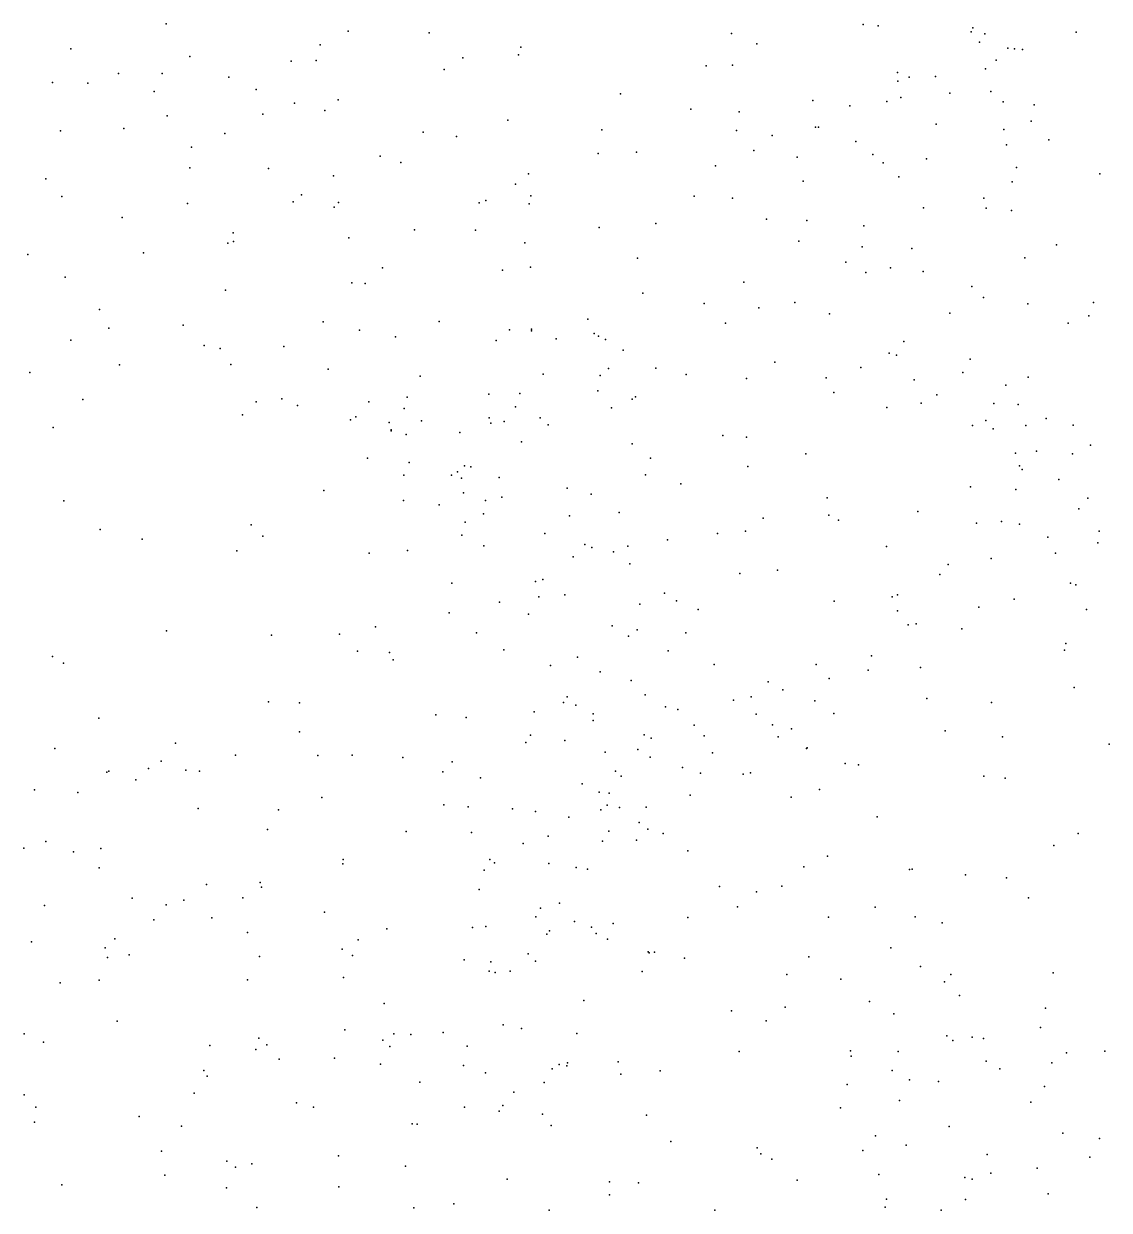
# Model space of a CAD drawing. Header units: metres. Extents: x -25 to 25, y -27.7 to 27.8.
# Drawn here: x -15.663 to -14.12, y 1.709 to 3.396 of the extents above; entities that cross this region are included whole.
import ezdxf

# ---------------------------------------------------------------- set-up
doc = ezdxf.new("R2010")
doc.units = ezdxf.units.M

msp = doc.modelspace()

# ---------------------------------------------------------------- linework, layer by layer
for p in [(-15.4606, 3.396, 11.0009), (-14.4696, 3.3951, 8.1671), (-14.448, 3.3932, -10.4208), (-15.2019, 3.3853, -5.8875), (-15.0866, 3.3832, -5.6292), (-14.6565, 3.3822, 12.0106), (-14.316, 3.3843, 16.9381), (-14.3133, 3.3901, 12.5061), (-14.2963, 3.3814, 16.7823), (-14.1664, 3.3839, -10.1623), (-15.596, 3.3602, -6.7646), (-15.2415, 3.366, -4.3853), (-14.9562, 3.3627, 6.0874), (-14.6206, 3.3673, 7.8811), (-14.3038, 3.3698, -4.7828), (-14.2637, 3.3614, -4.4637), (-14.2542, 3.3601, 8.2979), (-14.2431, 3.3592, -1.4891), (-15.4266, 3.3494, -6.2635), (-15.2826, 3.3429, -4.0734), (-15.2473, 3.3439, 11.2653), (-15.0386, 3.3473, -5.486), (-14.9594, 3.3517, 11.5226), (-14.2805, 3.3444, 17.292), (-15.5281, 3.325, 10.8301), (-15.466, 3.3251, -6.5353), (-15.0653, 3.3307, 6.2536), (-14.6925, 3.3359, 7.6944), (-14.6554, 3.3369, -1.779), (-14.4207, 3.3266, -1.6141), (-14.2955, 3.332, -6.4604), (-15.622, 3.3124, -3.1115), (-15.5717, 3.3114, 6.3691), (-15.3712, 3.3198, 6.3776), (-14.4201, 3.3145, 5.7335), (-14.4042, 3.32, 17.1257), (-14.3665, 3.3209, -5.031), (-15.4777, 3.2995, -3.2744), (-15.3326, 3.3027, 11.1221), (-14.8144, 3.2965, 6.0312), (-14.416, 3.2909, 8.0012), (-14.3462, 3.2973, -6.2803), (-14.2877, 3.2995, 16.5439), (-15.2779, 3.2828, -3.8364), (-15.216, 3.2876, 7.4379), (-14.7144, 3.2744, 11.6863), (-14.5411, 3.2868, 7.7714), (-14.4885, 3.2794, -5.7205), (-14.4357, 3.2855, -6.0183), (-14.2702, 3.2851, 5.8021), (-14.2263, 3.2806, 17.4632), (-15.4592, 3.2649, -6.8091), (-15.3228, 3.2674, -3.5647), (-15.2347, 3.2728, -6.0941), (-14.9748, 3.259, -5.3236), (-14.6456, 3.2706, 5.893), (-14.2306, 3.2573, 8.1257), (-15.6109, 3.2436, -2.0904), (-15.5208, 3.247, -6.9608), (-15.3772, 3.2401, -2.0643), (-15.0952, 3.2418, -4.6594), (-14.8412, 3.2449, 7.4515), (-14.6496, 3.2443, 11.8254), (-14.5372, 3.2487, 17.0458), (-14.5331, 3.2487, 16.8215), (-14.3656, 3.2532, 12.4078), (-14.2693, 3.2454, -4.6469), (-15.0478, 3.2357, -4.8168), (-14.5989, 3.2372, 12.0465), (-14.4797, 3.2287, -5.4512), (-14.2654, 3.2236, 7.9724), (-14.2054, 3.2311, -4.2191), (-15.4246, 3.2206, 7.3679), (-15.1561, 3.2077, -1.9897), (-14.8462, 3.2115, 6.1796), (-14.7919, 3.2133, 11.543), (-14.6247, 3.2157, 7.4918), (-14.5633, 3.2061, 17.2335), (-14.4557, 3.2099, 5.9414), (-15.4268, 3.1912, 10.8125), (-15.3152, 3.1903, 10.9944), (-15.127, 3.1988, 6.4333), (-14.6795, 3.194, 6.0461), (-14.4412, 3.1981, -1.5212), (-14.3793, 3.2038, 16.3798), (-14.2516, 3.1917, -1.3239), (-15.6314, 3.1753, -2.9798), (-15.2225, 3.1796, -3.9641), (-14.9451, 3.1824, 7.3282), (-14.4188, 3.1782, 17.5478), (-14.133, 3.1826, -1.1331), (-14.9639, 3.1679, 6.339), (-14.5548, 3.1721, 16.5141), (-14.2576, 3.1711, 7.7858), (-15.6086, 3.1504, -7.1716), (-15.4303, 3.1405, 6.5295), (-15.28, 3.1425, -6.7312), (-15.2682, 3.1528, -6.5748), (-15.2154, 3.1418, -6.2591), (-15.0154, 3.1412, -1.8771), (-15.0059, 3.1446, -5.8059), (-14.9444, 3.1399, -5.4728), (-14.9421, 3.1513, -5.0804), (-14.7095, 3.1508, 7.3317), (-14.6553, 3.1478, 16.6727), (-14.2978, 3.1481, -6.2192), (-15.2215, 3.1349, -3.7378), (-14.3835, 3.1341, 6.0729), (-14.2945, 3.1338, -4.9088), (-14.2586, 3.1302, -4.5392), (-15.5232, 3.1206, 10.6673), (-14.8447, 3.1062, 11.3753), (-14.7643, 3.1121, -1.6929), (-14.6069, 3.1183, 17.4262), (-14.5493, 3.1161, 11.9575), (-14.4687, 3.1084, -5.7312), (-15.3654, 3.0986, 7.2534), (-15.2006, 3.0916, -6.4199), (-15.1074, 3.1028, -4.3715), (-15.0208, 3.1026, -4.5677), (-15.3729, 3.084, -7.0643), (-15.3648, 3.0862, -3.2162), (-14.9507, 3.0844, -4.7674), (-14.5608, 3.0867, 7.3143), (-14.4709, 3.0789, -5.5068), (-14.4003, 3.0764, 7.4209), (-14.1943, 3.0818, 6.1626), (-15.6572, 3.068, -2.8541), (-15.4925, 3.0704, -3.0451), (-14.7904, 3.0624, 16.9653), (-14.4942, 3.0569, 16.1853), (-14.2394, 3.0629, 16.0872), (-15.1529, 3.049, -4.1428), (-14.9822, 3.0454, 6.448), (-14.9424, 3.05, 11.2384), (-14.4657, 3.0423, -1.4212), (-14.4304, 3.0489, 17.709), (-14.3839, 3.0438, -5.1846), (-15.6041, 3.0356, 10.544), (-15.1967, 3.0275, -1.9821), (-15.1776, 3.0267, -6.6256), (-14.6392, 3.0283, -1.5521), (-14.315, 3.0221, -6.0803), (-15.376, 3.0171, -2.0921), (-14.7827, 3.013, 17.1974), (-14.2982, 3.0069, -5.0264), (-15.5553, 2.9894, -2.3962), (-14.6956, 2.9983, 17.4767), (-14.6176, 2.9918, 11.3521), (-14.5667, 2.9995, 7.1193), (-14.2352, 2.9978, -4.4475), (-14.142, 2.9996, 15.959), (-15.2374, 2.9721, -3.2895), (-15.0724, 2.9724, -6.1859), (-14.8608, 2.9757, -5.2843), (-14.6653, 2.9703, 16.164), (-14.5173, 2.9833, 11.5399), (-14.346, 2.9845, 15.9566), (-14.1779, 2.9701, -6.2513), (-14.1485, 2.9804, -4.1652), (-15.5418, 2.963, -2.6496), (-15.4364, 2.9672, -7.2189), (-15.1856, 2.9602, -3.5261), (-14.9725, 2.9605, -4.5137), (-14.9411, 2.9592, 7.0464), (-14.9409, 2.9614, 11.0604), (-14.8519, 2.9557, 17.0721), (-15.5962, 2.9461, 6.6123), (-15.4065, 2.9384, -2.3212), (-15.2933, 2.937, 6.621), (-15.1345, 2.9506, 7.1016), (-14.9912, 2.9455, -1.7845), (-14.9059, 2.9481, 16.8249), (-14.8457, 2.9515, 16.4725), (-14.8359, 2.9468, -4.9879), (-14.4116, 2.9443, 11.8639), (-15.3835, 2.9342, 10.5523), (-14.8108, 2.9316, -1.6265), (-14.4323, 2.9277, 11.3763), (-14.422, 2.9247, 6.2378), (-15.527, 2.9109, 10.4585), (-15.3686, 2.9114, -2.9561), (-15.2302, 2.9049, -7.0507), (-14.8314, 2.9055, 16.308), (-14.7641, 2.9061, 6.3518), (-14.5949, 2.9149, 6.9842), (-14.4727, 2.9069, -1.323), (-14.3175, 2.9189, 12.0488), (-15.6543, 2.8998, -7.3918), (-15.0995, 2.8948, -6.5177), (-14.9244, 2.8976, -5.8176), (-14.8432, 2.8958, 17.2947), (-14.7213, 2.8974, 11.021), (-14.6354, 2.8917, 17.6779), (-14.5218, 2.8922, 11.0861), (-14.3969, 2.8896, -5.7601), (-14.3275, 2.8999, -1.1358), (-14.235, 2.8932, -4.5778), (-15.0018, 2.869, 10.6306), (-14.9574, 2.8701, -6.0159), (-14.8466, 2.8741, -4.7167), (-14.5113, 2.8716, 17.8008), (-14.2664, 2.8821, 7.1532), (-15.5791, 2.8617, 7.0964), (-15.3326, 2.8585, -2.7994), (-15.2959, 2.8626, -2.4744), (-15.2738, 2.853, 10.4688), (-15.1722, 2.8583, -1.9609), (-15.1176, 2.865, -6.7375), (-14.7977, 2.8622, 16.1254), (-14.7933, 2.8655, 10.8011), (-14.3869, 2.8566, 7.0085), (-14.3646, 2.8683, -5.3161), (-14.2834, 2.8558, 15.7353), (-14.2488, 2.8546, -5.0285), (-15.3521, 2.84, -7.241), (-15.1909, 2.8371, -3.0357), (-15.122, 2.8487, 6.6261), (-15.0011, 2.8356, 16.6726), (-14.9636, 2.8511, 16.9764), (-14.9287, 2.8355, -1.6783), (-14.8273, 2.8496, -5.4509), (-14.4359, 2.8503, 15.7573), (-15.6211, 2.8218, 10.2994), (-15.1984, 2.8329, -2.2406), (-15.1436, 2.8289, -3.2448), (-15.1406, 2.8187, -2.4687), (-15.0973, 2.8312, 10.4867), (-14.9987, 2.828, -6.1897), (-14.9801, 2.8303, 16.4902), (-14.9175, 2.8254, 17.1524), (-14.3139, 2.8248, 17.8957), (-14.2949, 2.8317, 11.7584), (-14.2846, 2.8199, 10.9905), (-14.2381, 2.8245, 11.4403), (-14.2094, 2.8348, 6.3421), (-14.1708, 2.8253, -0.5573), (-15.1406, 2.8172, -2.857), (-15.1191, 2.8119, -2.6589), (-15.043, 2.8146, -6.3853), (-14.9551, 2.8016, 16.3379), (-14.6688, 2.8102, 15.81), (-14.6354, 2.8082, 10.8275), (-14.798, 2.7985, 17.5062), (-14.551, 2.7845, 15.6704), (-14.253, 2.7854, -5.2268), (-14.2231, 2.7881, 11.5965), (-14.1719, 2.7844, -0.3661), (-14.1463, 2.7968, -6.0837), (-15.174, 2.7783, 6.9177), (-15.115, 2.772, -4.026), (-14.7719, 2.7782, -4.9341), (-14.2473, 2.7674, -0.697), (-15.1227, 2.7542, -3.8429), (-15.0548, 2.7542, -6.5806), (-15.0464, 2.7586, -2.3308), (-15.0361, 2.7673, -3.1386), (-15.0274, 2.7659, -4.2445), (-14.9871, 2.7509, -2.5738), (-14.7789, 2.7545, -5.2071), (-14.6335, 2.7665, -1.3788), (-14.2432, 2.7619, -5.8813), (-15.0406, 2.7498, 6.7126), (-14.8905, 2.7355, 10.4818), (-14.7285, 2.7415, 6.395), (-14.3168, 2.7373, 10.8641), (-14.1914, 2.7478, -4.6662), (-15.606, 2.7177, -7.4383), (-15.2363, 2.7323, 10.2979), (-15.1231, 2.7182, -6.9025), (-15.0377, 2.7288, -2.0036), (-15.0063, 2.7178, 10.3717), (-14.9831, 2.7226, -1.8261), (-14.8564, 2.7269, 6.6809), (-14.5205, 2.7218, 6.7555), (-14.2525, 2.7334, 6.9457), (-14.1502, 2.7211, 0.0293), (-15.0724, 2.7117, -3.6006), (-14.8162, 2.7011, -4.653), (-14.3918, 2.7021, -0.9563), (-14.1628, 2.7062, -4.4405), (-15.3398, 2.6832, -7.2683), (-15.0352, 2.687, 17.0246), (-15.0093, 2.6991, -3.3924), (-14.887, 2.6961, -5.8857), (-14.6115, 2.6927, 17.7809), (-14.5183, 2.6971, 15.5309), (-14.5045, 2.6901, 10.7238), (-14.3085, 2.6857, 15.4752), (-14.2728, 2.6879, -0.5242), (-14.247, 2.6843, -5.6706), (-15.5541, 2.6767, 10.1153), (-15.3229, 2.6673, 10.1671), (-15.0403, 2.6688, 16.1844), (-14.9222, 2.6709, -3.2086), (-14.6764, 2.6712, 15.565), (-14.6366, 2.6743, 6.6572), (-14.1337, 2.6744, 15.4832), (-15.4947, 2.6631, 6.7214), (-15.0088, 2.6533, -6.4645), (-14.8651, 2.6553, 15.7361), (-14.855, 2.6511, -1.5588), (-14.8042, 2.653, -2.8173), (-14.7477, 2.6621, -1.437), (-14.4362, 2.6526, 6.378), (-14.2069, 2.6659, -5.3524), (-14.1359, 2.6579, -4.8605), (-15.3602, 2.6466, 6.8894), (-15.172, 2.6431, -7.0777), (-15.1171, 2.6469, 16.5585), (-14.8817, 2.638, -2.3309), (-14.8243, 2.645, -5.6465), (-14.2873, 2.6356, -0.2145), (-14.196, 2.643, 10.8213), (-14.8013, 2.6279, -3.0499), (-14.5912, 2.6187, -1.2105), (-14.3484, 2.6271, -0.6751), (-15.0541, 2.6005, 15.9825), (-14.9354, 2.6026, -4.3795), (-14.9247, 2.6058, -2.0809), (-14.6449, 2.614, 10.5782), (-14.3606, 2.6128, 6.7319), (-14.1745, 2.6003, 15.1861), (-14.8938, 2.5839, -3.4136), (-14.7517, 2.5864, -4.8329), (-14.4207, 2.5836, 17.8903), (-14.1671, 2.5982, 6.8882), (-14.9866, 2.5736, -3.6281), (-14.9306, 2.5812, -6.1037), (-14.787, 2.5707, -3.2204), (-14.7347, 2.5752, -2.5115), (-14.5107, 2.5749, -0.9928), (-14.428, 2.5811, -0.8287), (-14.3049, 2.5665, 6.4075), (-14.2545, 2.5776, 15.0406), (-15.0582, 2.5582, -4.0015), (-14.9455, 2.5562, -1.8824), (-14.704, 2.5631, 6.5035), (-14.4208, 2.5611, 10.6859), (-14.1517, 2.5632, 0.2257), (-15.4602, 2.5324, -7.3623), (-15.1628, 2.5383, 16.1033), (-14.8261, 2.5399, -4.5752), (-14.7906, 2.5339, 17.5793), (-14.4053, 2.541, 15.1408), (-14.3941, 2.5424, -0.3209), (-14.3291, 2.5356, 0.1758), (-15.3105, 2.5263, -7.2337), (-15.2141, 2.5279, 16.3588), (-15.0194, 2.5298, 15.7265), (-14.803, 2.5249, -5.4621), (-14.7214, 2.53, 15.3795), (-14.1813, 2.5148, 14.7926), (-15.1883, 2.5036, 16.7137), (-15.1431, 2.5016, -6.9708), (-14.9802, 2.5055, -6.3512), (-14.7469, 2.5043, -5.1283), (-14.1831, 2.5051, 10.7274), (-15.6223, 2.4959, 15.2319), (-15.6064, 2.4865, -7.4609), (-15.1376, 2.4912, 15.8756), (-14.914, 2.4834, -1.6426), (-14.8758, 2.4952, 15.478), (-14.6814, 2.4849, 10.4632), (-14.5361, 2.4848, 0.1099), (-14.4576, 2.4973, -0.5672), (-14.3878, 2.4806, 6.6067), (-14.8436, 2.4743, -5.7745), (-14.5177, 2.4648, -0.7442), (-14.4621, 2.4768, 0.3607), (-14.7993, 2.4618, 10.3352), (-14.6047, 2.4599, -2.5093), (-14.5836, 2.4489, -0.071), (-14.1695, 2.4522, 6.7756), (-15.3149, 2.4318, 16.1791), (-15.2707, 2.4301, 16.0103), (-14.8955, 2.4307, 17.3843), (-14.8901, 2.4389, -5.9755), (-14.7794, 2.4417, -5.3104), (-14.6539, 2.4342, -2.3127), (-14.6287, 2.4388, 0.3582), (-14.538, 2.4332, -2.7974), (-14.379, 2.4366, 14.7927), (-14.287, 2.4307, 0.4004), (-15.0771, 2.4131, -6.7719), (-14.9373, 2.4172, -6.1547), (-14.8782, 2.427, -4.4452), (-14.8535, 2.4146, -3.6038), (-14.7507, 2.4245, -4.7796), (-14.733, 2.4209, -1.2439), (-14.6215, 2.4142, -1.0113), (-14.5113, 2.4151, 10.5492), (-15.5564, 2.4085, 6.6767), (-15.0341, 2.4096, 17.1544), (-14.8531, 2.405, -1.4327), (-14.7096, 2.3984, 0.0302), (-14.5982, 2.3988, -0.2739), (-15.2707, 2.3892, 15.8468), (-14.9424, 2.3841, -3.7887), (-14.781, 2.3848, 15.1572), (-14.7708, 2.38, -2.0088), (-14.6957, 2.3834, -3.4264), (-14.5901, 2.382, -3.2147), (-14.5714, 2.3933, -0.5264), (-14.3526, 2.3906, 10.6135), (-14.2715, 2.3817, 17.8624), (-15.6187, 2.3653, 1.1845), (-15.447, 2.3731, 14.7264), (-14.9492, 2.374, -4.3037), (-14.8938, 2.3765, 15.2863), (-14.7899, 2.3639, 0.3188), (-14.55, 2.3652, 14.8097), (-14.5491, 2.3661, 0.5804), (-14.1195, 2.3713, 6.4039), (-15.4674, 2.3474, -7.3496), (-15.3618, 2.3559, 14.9161), (-15.2446, 2.3553, 16.8352), (-15.1962, 2.3558, -7.0518), (-15.1242, 2.3525, 10.1424), (-15.0536, 2.3463, -6.6285), (-14.8363, 2.3599, -5.5095), (-14.7721, 2.3529, 0.4976), (-14.6837, 2.359, 0.8485), (-15.5447, 2.3315, 16.1704), (-15.542, 2.3329, 15.5423), (-15.4856, 2.3368, 16.5018), (-15.4325, 2.3343, 15.3546), (-15.4133, 2.3331, 15.8668), (-15.067, 2.3322, 15.4094), (-14.8217, 2.3331, 0.1297), (-14.7264, 2.3384, -1.1103), (-14.7005, 2.3303, 14.9123), (-14.6402, 2.3288, -0.7779), (-14.6295, 2.3309, 17.6571), (-14.4949, 2.3441, -2.6104), (-14.4761, 2.342, 17.7757), (-15.5037, 2.3206, 14.5623), (-15.0135, 2.3235, 1.0671), (-14.8692, 2.3151, -5.6809), (-14.8134, 2.3259, -0.109), (-14.2979, 2.326, 0.5446), (-14.2676, 2.3231, 14.5603), (-15.6476, 2.3064, 14.4232), (-15.586, 2.3025, 1.4286), (-15.2393, 2.2957, 15.1302), (-14.845, 2.3032, 0.7984), (-14.8307, 2.3018, -4.572), (-14.7155, 2.2988, -0.3977), (-14.5716, 2.2963, 6.446), (-14.5315, 2.307, -2.3999), (-15.4151, 2.2799, 1.3108), (-15.3009, 2.2781, 10.139), (-15.0657, 2.2854, 17.0689), (-15.0312, 2.2824, -6.4864), (-14.9678, 2.2793, -4.1456), (-14.8426, 2.2783, -0.2567), (-14.8333, 2.2845, -1.2595), (-14.816, 2.2814, -5.2901), (-14.7779, 2.2818, -4.7232), (-14.9354, 2.2759, -3.919), (-14.888, 2.2677, 0.599), (-14.4494, 2.2681, 14.5953), (-15.3162, 2.2502, 1.0827), (-15.1192, 2.2474, -6.7454), (-15.0262, 2.2457, -0.0811), (-14.8309, 2.2478, 14.9167), (-14.7878, 2.2599, 17.4511), (-14.7756, 2.2506, -5.07), (-14.1638, 2.2446, 6.6619), (-15.6316, 2.2332, 15.9197), (-14.953, 2.2304, 10.2236), (-14.9172, 2.2404, -5.8813), (-14.8399, 2.2336, -3.7979), (-14.7917, 2.2347, -0.5581), (-14.7537, 2.2442, 1.087), (-15.663, 2.2234, -0.232), (-15.5922, 2.2184, 6.8069), (-15.5536, 2.2233, 0.9854), (-14.7187, 2.2199, -1.949), (-14.5202, 2.212, -3.3254), (-14.1984, 2.2273, 0.6187), (-15.5556, 2.1955, 16.6819), (-15.2093, 2.2013, 14.8018), (-15.2087, 2.2072, 0.0461), (-15.0004, 2.2076, -0.3249), (-14.9938, 2.2029, -6.3016), (-14.9165, 2.2018, -4.3811), (-14.8774, 2.1962, 17.2946), (-14.8613, 2.1939, -1.7277), (-14.5538, 2.1969, 10.4161), (-14.3998, 2.1938, -2.9414), (-15.0084, 2.1921, 0.5282), (-14.4036, 2.193, -2.5402), (-14.324, 2.1857, 14.4696), (-14.2655, 2.1815, 17.7171), (-15.4031, 2.172, 6.6888), (-15.327, 2.1749, -7.1522), (-15.3248, 2.1682, 14.5795), (-15.0154, 2.1648, 14.8879), (-14.6737, 2.1691, 14.6633), (-14.621, 2.1616, 17.5271), (-14.5853, 2.1694, -2.1117), (-15.5089, 2.1526, 10.122), (-15.4604, 2.1431, 0.8788), (-15.4353, 2.1495, 1.4183), (-15.3513, 2.153, 0.1126), (-14.9012, 2.1455, -5.4245), (-14.2343, 2.153, 10.5287), (-15.6337, 2.142, 0.3234), (-15.2355, 2.1325, 0.2596), (-14.9284, 2.1384, -1.1815), (-14.6482, 2.1402, 1.026), (-14.4522, 2.1397, 6.4193), (-15.4782, 2.1214, 14.3857), (-15.3955, 2.1247, 16.8605), (-15.0248, 2.1109, 6.423), (-15.0061, 2.1121, -1.3334), (-14.935, 2.1259, -5.7726), (-14.8799, 2.1192, -0.7604), (-14.8558, 2.1114, 14.7448), (-14.8248, 2.1165, -3.903), (-14.7185, 2.1248, -3.75), (-14.5185, 2.1255, 14.5254), (-14.3954, 2.1261, -3.0842), (-14.3572, 2.1175, -2.7617), (-15.5334, 2.0945, 0.6998), (-15.3448, 2.1037, -0.3543), (-15.1873, 2.0934, 14.6725), (-15.1468, 2.109, 0.5306), (-14.9191, 2.1013, -1.6126), (-14.9155, 2.1061, -4.0732), (-14.8489, 2.1021, 1.1419), (-14.833, 2.0942, -4.978), (-15.6519, 2.0904, -0.4082), (-15.5473, 2.0817, 0.4461), (-15.2103, 2.08, -6.8876), (-14.7749, 2.076, 10.3146), (-14.7659, 2.0756, 17.325), (-14.4302, 2.0819, 10.4576), (-15.5439, 2.0683, 16.8278), (-15.5131, 2.0718, 6.8083), (-15.328, 2.0696, 0.4761), (-15.1955, 2.0711, 6.3993), (-15.0369, 2.0646, -0.6381), (-14.9987, 2.0617, 6.2636), (-14.9459, 2.0734, -5.579), (-14.9355, 2.063, 10.2842), (-14.7739, 2.0745, -1.8345), (-14.7235, 2.0673, 6.3862), (-14.5467, 2.0688, -3.5578), (-15.0014, 2.0484, -1.0346), (-14.9928, 2.0469, -0.8618), (-14.9713, 2.0486, -6.0224), (-14.7837, 2.0483, 6.162), (-14.5781, 2.0441, 17.4251), (-14.3881, 2.0551, -2.3897), (-14.3448, 2.0438, -2.9473), (-14.1995, 2.0462, 17.5504), (-15.6112, 2.0321, 14.2482), (-15.5556, 2.036, 1.5557), (-15.3449, 2.0363, -0.5085), (-15.2084, 2.0398, 1.3217), (-14.5012, 2.0372, -2.1738), (-14.3538, 2.0337, 14.4115), (-14.3323, 2.0141, 0.7972), (-15.1506, 2.0025, -0.7686), (-14.8668, 2.007, 17.1979), (-14.6565, 1.9921, 14.5155), (-14.5803, 1.9976, 10.3931), (-14.4605, 2.0055, 6.2119), (-14.2102, 1.9958, -1.2034), (-15.5302, 1.9774, 10.2105), (-14.6074, 1.9781, -2.0055), (-14.426, 1.9879, 17.4415), (-15.6626, 1.9597, 10.1205), (-15.2063, 1.9654, -6.7431), (-15.1368, 1.9596, -1.1142), (-15.1124, 1.9586, -1.3257), (-15.0664, 1.9616, 14.6102), (-14.9812, 1.9723, -5.792), (-14.9551, 1.9672, -5.2974), (-14.8766, 1.9602, -1.7083), (-14.2172, 1.9684, -1.3705), (-15.6348, 1.9476, 6.9717), (-15.3986, 1.943, 6.7673), (-15.3289, 1.9535, 1.4033), (-15.3174, 1.944, 14.3945), (-15.1526, 1.9507, 17.0643), (-15.1426, 1.9414, 6.5746), (-15.0325, 1.942, -1.5274), (-14.3505, 1.9566, -1.0398), (-14.3417, 1.9499, -3.1245), (-14.3144, 1.955, -2.6922), (-14.2984, 1.953, -0.6512), (-15.3331, 1.9373, 6.2544), (-15.2209, 1.9248, -0.9135), (-14.6456, 1.9345, 6.4097), (-14.4875, 1.9353, 6.3699), (-14.4866, 1.9278, 0.9117), (-14.4195, 1.9343, -0.8112), (-14.1801, 1.9324, -1.6745), (-14.126, 1.9349, 6.2261), (-15.4069, 1.9073, -7.1201), (-15.2996, 1.9234, -6.9256), (-15.1558, 1.9166, -6.5524), (-15.0376, 1.9145, -6.1359), (-14.9114, 1.9097, -4.8109), (-14.9015, 1.916, 14.6064), (-14.8907, 1.9139, -4.4395), (-14.8897, 1.9181, -4.6199), (-14.8178, 1.9199, -4.0946), (-14.7579, 1.907, 6.006), (-14.4284, 1.9073, -3.5521), (-14.2944, 1.9205, 10.4986), (-14.2753, 1.9096, -1.5508), (-14.2011, 1.9184, 0.7259), (-15.4024, 1.8993, -0.7605), (-15.0997, 1.891, -6.3325), (-15.0063, 1.9042, -5.4562), (-14.9229, 1.8905, 5.9956), (-14.8142, 1.9021, 10.3751), (-14.4037, 1.894, -2.2415), (-14.3622, 1.8916, -1.3035), (-15.4207, 1.8753, 14.2821), (-14.9662, 1.8764, 10.365), (-14.4921, 1.8876, -1.0592), (-14.2117, 1.8845, 17.3433), (-15.6623, 1.8728, -7.4025), (-15.2751, 1.8615, -1.2072), (-14.9817, 1.8574, -5.1921), (-14.4177, 1.8645, 14.388), (-14.2312, 1.8624, -1.8041), (-15.6457, 1.8553, 1.7366), (-15.499, 1.8421, 6.2092), (-15.251, 1.855, 10.3291), (-15.0365, 1.8553, -5.9363), (-14.9872, 1.8493, 17.1068), (-14.9255, 1.8451, 6.4998), (-14.7774, 1.8439, 17.159), (-14.5015, 1.8541, -0.6767), (-15.6476, 1.834, 16.8878), (-15.4387, 1.8282, -0.9352), (-15.1106, 1.8316, 6.0105), (-15.1037, 1.8312, 14.5037), (-14.9131, 1.829, 1.2634), (-14.347, 1.8278, 0.8231), (-14.7428, 1.8064, 1.1349), (-14.4521, 1.8145, 6.0423), (-14.1853, 1.8181, -1.9587), (-14.1333, 1.8108, 10.5321), (-15.4673, 1.7926, 17.0069), (-14.6203, 1.7972, -1.9521), (-14.615, 1.7888, -0.9822), (-14.47, 1.7937, -3.751), (-14.4084, 1.8013, -0.4951), (-15.3744, 1.7786, -6.9583), (-15.3386, 1.7746, 1.5198), (-15.2156, 1.7859, 14.3919), (-14.5994, 1.7814, -3.9299), (-14.2932, 1.7877, -2.8513), (-14.147, 1.7842, 14.3109), (-15.4625, 1.7583, 1.6396), (-15.362, 1.7697, 6.0856), (-15.1202, 1.7714, -1.5346), (-14.4471, 1.7596, 17.1917), (-14.3247, 1.755, -3.4319), (-14.2877, 1.7613, 10.5313), (-14.2218, 1.7687, 6.2077), (-15.6088, 1.7446, 14.1903), (-15.3749, 1.7403, 6.8487), (-15.2151, 1.7418, -6.5518), (-14.9754, 1.7526, 5.847), (-14.8302, 1.7489, 10.4414), (-14.7888, 1.7474, 6.4411), (-14.5632, 1.7516, 5.8901), (-14.3144, 1.7526, -1.8808), (-14.83, 1.7306, 14.4983), (-14.4364, 1.7243, 0.8993), (-14.3238, 1.724, -2.3278), (-14.2066, 1.7321, 17.1781), (-15.3314, 1.7124, 17.089), (-15.1082, 1.7119, 1.424), (-15.0514, 1.7179, 10.4224), (-14.9161, 1.7089, -4.5925), (-14.6803, 1.7086, 10.4778), (-14.4382, 1.7131, -1.6539), (-14.3583, 1.7086, -0.3606)]:
    msp.add_point(p)

doc.saveas('drawing.dxf')
